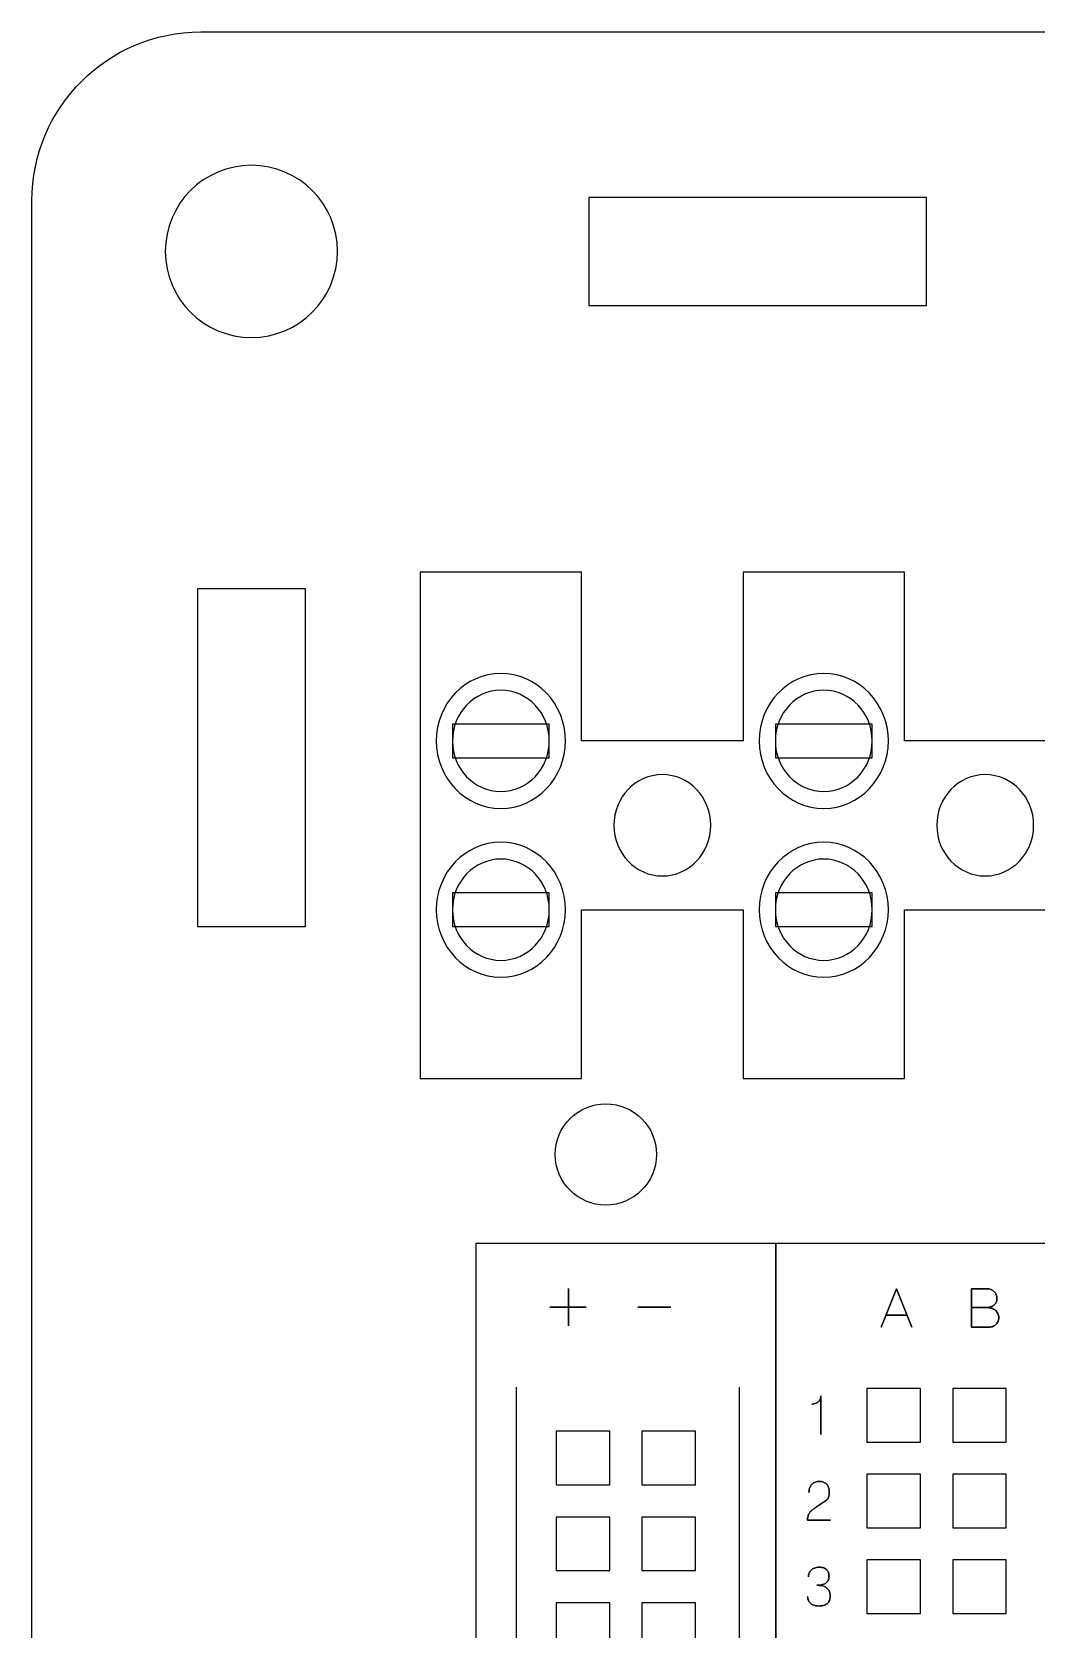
# Model space of a CAD drawing. Extents: x -1020 to 856, y -646 to 1108.
# Drawn here: x 328.5 to 358.24, y 750.69 to 798 of the extents above; entities that cross this region are included whole.
import ezdxf

# ---------------------------------------------------------------- set-up
doc = ezdxf.new("R2010")
doc.units = 0
doc.header["$MEASUREMENT"] = 0
doc.layers.add('LAYER_1', color=7, linetype='CONTINUOUS')

msp = doc.modelspace()

# ---------------------------------------------------------------- linework, layer by layer
at = {"layer": 'LAYER_1', "color": 250}
msp.add_ellipse((345.5, 764.75), major_axis=(0, 1.5), ratio=1, dxfattribs=at)
for points, knots in [([(581.5, 670), (581.5, 670), (581.5, 793), (581.5, 793), (581.5, 793), (581.5, 795.761), (579.261, 798), (576.5, 798), (576.5, 798), (576.5, 798), (333.5, 798), (333.5, 798), (333.5, 798), (330.739, 798), (328.5, 795.761), (328.5, 793), (328.5, 793), (328.5, 793), (328.5, 670), (328.5, 670), (328.5, 670), (328.5, 667.239), (330.739, 665), (333.5, 665), (333.5, 665), (333.5, 665), (576.5, 665), (576.5, 665), (576.5, 665), (579.261, 665), (581.5, 667.239), (581.5, 670)], [0, 0, 0, 0, 0.125, 0.125, 0.125, 0.125, 0.25, 0.25, 0.25, 0.25, 0.375, 0.375, 0.375, 0.375, 0.5, 0.5, 0.5, 0.5, 0.625, 0.625, 0.625, 0.625, 0.75, 0.75, 0.75, 0.75, 0.875, 0.875, 0.875, 0.875, 1, 1, 1, 1]), ([(335, 794.05), (336.4081, 794.05), (337.55, 792.9081), (337.55, 791.5), (337.55, 791.5), (337.55, 790.0919), (336.4081, 788.95), (335, 788.95), (335, 788.95), (333.5919, 788.95), (332.45, 790.0919), (332.45, 791.5), (332.45, 791.5), (332.45, 792.9081), (333.5919, 794.05), (335, 794.05)], [0, 0, 0, 0, 0.25, 0.25, 0.25, 0.25, 0.5, 0.5, 0.5, 0.5, 0.75, 0.75, 0.75, 0.75, 1, 1, 1, 1]), ([(345, 793.1), (345, 793.1), (355, 793.1), (355, 793.1), (355, 793.1), (355, 793.1), (355, 789.9), (355, 789.9), (355, 789.9), (355, 789.9), (345, 789.9), (345, 789.9), (345, 789.9), (345, 789.9), (345, 793.1), (345, 793.1)], [0, 0, 0, 0, 0.25, 0.25, 0.25, 0.25, 0.5, 0.5, 0.5, 0.5, 0.75, 0.75, 0.75, 0.75, 1, 1, 1, 1]), ([(333.4, 771.5), (333.4, 771.5), (333.4, 781.5), (333.4, 781.5), (333.4, 781.5), (333.4, 781.5), (336.6, 781.5), (336.6, 781.5), (336.6, 781.5), (336.6, 781.5), (336.6, 771.5), (336.6, 771.5), (336.6, 771.5), (336.6, 771.5), (333.4, 771.5), (333.4, 771.5)], [0, 0, 0, 0, 0.25, 0.25, 0.25, 0.25, 0.5, 0.5, 0.5, 0.5, 0.75, 0.75, 0.75, 0.75, 1, 1, 1, 1]), ([(345.739, 774.5), (345.739, 775.3282), (346.3815, 776), (347.1738, 776), (347.1738, 776), (347.966, 776), (348.6085, 775.3282), (348.6085, 774.5), (348.6085, 774.5), (348.6085, 773.6717), (347.966, 773), (347.1738, 773), (347.1738, 773), (346.3815, 773), (345.739, 773.6717), (345.739, 774.5)], [0, 0, 0, 0, 0.25, 0.25, 0.25, 0.25, 0.5, 0.5, 0.5, 0.5, 0.75, 0.75, 0.75, 0.75, 1, 1, 1, 1]), ([(345.739, 774.5), (345.739, 775.3282), (346.3815, 776), (347.1738, 776), (347.1738, 776), (347.966, 776), (348.6085, 775.3282), (348.6085, 774.5), (348.6085, 774.5), (348.6085, 773.6717), (347.966, 773), (347.1738, 773), (347.1738, 773), (346.3815, 773), (345.739, 773.6717), (345.739, 774.5)], [0, 0, 0, 0, 0.25, 0.25, 0.25, 0.25, 0.5, 0.5, 0.5, 0.5, 0.75, 0.75, 0.75, 0.75, 1, 1, 1, 1]), ([(355.3042, 774.5), (355.3042, 775.3282), (355.9467, 776), (356.739, 776), (356.739, 776), (357.5312, 776), (358.1737, 775.3282), (358.1737, 774.5), (358.1737, 774.5), (358.1737, 773.6717), (357.5312, 773), (356.739, 773), (356.739, 773), (355.9467, 773), (355.3042, 773.6717), (355.3042, 774.5)], [0, 0, 0, 0, 0.25, 0.25, 0.25, 0.25, 0.5, 0.5, 0.5, 0.5, 0.75, 0.75, 0.75, 0.75, 1, 1, 1, 1]), ([(341.6486, 762.11), (341.6486, 762.11), (350.5386, 762.11), (350.5386, 762.11), (350.5386, 762.11), (350.5386, 762.11), (350.5386, 678.29), (350.5386, 678.29), (350.5386, 678.29), (350.5386, 678.29), (341.6486, 678.29), (341.6486, 678.29), (341.6486, 678.29), (341.6486, 678.29), (341.6486, 762.11), (341.6486, 762.11)], [0, 0, 0, 0, 0.25, 0.25, 0.25, 0.25, 0.5, 0.5, 0.5, 0.5, 0.75, 0.75, 0.75, 0.75, 1, 1, 1, 1]), ([(350.5368, 762.11), (350.5368, 762.11), (385.4618, 762.11), (385.4618, 762.11), (385.4618, 762.11), (385.4618, 762.11), (385.4618, 678.29), (385.4618, 678.29), (385.4618, 678.29), (385.4618, 678.29), (350.5368, 678.29), (350.5368, 678.29), (350.5368, 678.29), (350.5368, 678.29), (350.5368, 762.11), (350.5368, 762.11)], [0, 0, 0, 0, 0.25, 0.25, 0.25, 0.25, 0.5, 0.5, 0.5, 0.5, 0.75, 0.75, 0.75, 0.75, 1, 1, 1, 1]), ([(344.3928, 759.6753), (344.3928, 759.6753), (344.3928, 760.2273), (344.3928, 760.2273), (344.3928, 760.2273), (344.3928, 760.2273), (343.8426, 760.2273), (343.8426, 760.2273), (343.8426, 760.2273), (343.8426, 760.2273), (344.3928, 760.2273), (344.3928, 760.2273), (344.3928, 760.2273), (344.3928, 760.2273), (344.3928, 760.7792), (344.3928, 760.7792), (344.3928, 760.7792), (344.3928, 760.7792), (344.3928, 760.2273), (344.3928, 760.2273), (344.3928, 760.2273), (344.3928, 760.2273), (344.9176, 760.2273), (344.9176, 760.2273), (344.9176, 760.2273), (344.9176, 760.2273), (344.3928, 760.2273), (344.3928, 760.2273), (344.3928, 760.2273), (344.3928, 760.2273), (344.3928, 759.6753), (344.3928, 759.6753)], [0, 0, 0, 0, 0.125, 0.125, 0.125, 0.125, 0.25, 0.25, 0.25, 0.25, 0.375, 0.375, 0.375, 0.375, 0.5, 0.5, 0.5, 0.5, 0.625, 0.625, 0.625, 0.625, 0.75, 0.75, 0.75, 0.75, 0.875, 0.875, 0.875, 0.875, 1, 1, 1, 1]), ([(353.6579, 759.6296), (353.6579, 759.6296), (354.111, 760.7721), (354.111, 760.7721), (354.111, 760.7721), (354.111, 760.7721), (354.5657, 759.6296), (354.5657, 759.6296), (354.5657, 759.6296), (354.5657, 759.6296), (354.111, 760.7721), (354.111, 760.7721), (354.111, 760.7721), (354.111, 760.7721), (353.6579, 759.6296), (353.6579, 759.6296)], [0, 0, 0, 0, 0.25, 0.25, 0.25, 0.25, 0.5, 0.5, 0.5, 0.5, 0.75, 0.75, 0.75, 0.75, 1, 1, 1, 1]), ([(356.3309, 760.2175), (356.3309, 760.2175), (356.7697, 760.2175), (356.7697, 760.2175), (356.7697, 760.2175), (356.8268, 760.2178), (356.8753, 760.2257), (356.9163, 760.2413), (356.9163, 760.2413), (356.957, 760.2566), (356.99, 760.2774), (357.0156, 760.3036), (357.0156, 760.3036), (357.0412, 760.3297), (357.0597, 760.3593), (357.0713, 760.3921), (357.0713, 760.3921), (357.0827, 760.4245), (357.0879, 760.4583), (357.0866, 760.4932), (357.0866, 760.4932), (357.085, 760.5281), (357.0776, 760.5619), (357.0644, 760.5949), (357.0644, 760.5949), (357.0515, 760.6279), (357.032, 760.6577), (357.0063, 760.6844), (357.0063, 760.6844), (356.9807, 760.7111), (356.9488, 760.7322), (356.9099, 760.7478), (356.9099, 760.7478), (356.8711, 760.7636), (356.8254, 760.7718), (356.7729, 760.7721), (356.7729, 760.7721), (356.7729, 760.7721), (356.3309, 760.7721), (356.3309, 760.7721), (356.3309, 760.7721), (356.3309, 760.7721), (356.3309, 759.6296), (356.3309, 759.6296), (356.3309, 759.6296), (356.3309, 759.6296), (356.8172, 759.6296), (356.8172, 759.6296), (356.8172, 759.6296), (356.8627, 759.6296), (356.9049, 759.6362), (356.944, 759.6491), (356.944, 759.6491), (356.9831, 759.6623), (357.0172, 759.6811), (357.0467, 759.7062), (357.0467, 759.7062), (357.0761, 759.731), (357.099, 759.7611), (357.1154, 759.7968), (357.1154, 759.7968), (357.1318, 759.8324), (357.1402, 759.8728), (357.1405, 759.918), (357.1405, 759.918), (357.1394, 759.9634), (357.1299, 760.0044), (357.1117, 760.0411), (357.1117, 760.0411), (357.0935, 760.0778), (357.0681, 760.1092), (357.0354, 760.1356), (357.0354, 760.1356), (357.0026, 760.1618), (356.9636, 760.1821), (356.9187, 760.1961), (356.9187, 760.1961), (356.8738, 760.2101), (356.8241, 760.2172), (356.7697, 760.2175), (356.7697, 760.2175), (356.8241, 760.2172), (356.8738, 760.2101), (356.9187, 760.1961), (356.9187, 760.1961), (356.9636, 760.1821), (357.0026, 760.1618), (357.0354, 760.1356), (357.0354, 760.1356), (357.0681, 760.1092), (357.0935, 760.0778), (357.1117, 760.0411), (357.1117, 760.0411), (357.1299, 760.0044), (357.1394, 759.9634), (357.1405, 759.918), (357.1405, 759.918), (357.1402, 759.8728), (357.1318, 759.8324), (357.1154, 759.7968), (357.1154, 759.7968), (357.099, 759.7611), (357.0761, 759.731), (357.0467, 759.7062), (357.0467, 759.7062), (357.0172, 759.6811), (356.9831, 759.6623), (356.944, 759.6491), (356.944, 759.6491), (356.9049, 759.6362), (356.8627, 759.6296), (356.8172, 759.6296), (356.8172, 759.6296), (356.8172, 759.6296), (356.3309, 759.6296), (356.3309, 759.6296), (356.3309, 759.6296), (356.3309, 759.6296), (356.3309, 760.7721), (356.3309, 760.7721), (356.3309, 760.7721), (356.3309, 760.7721), (356.7729, 760.7721), (356.7729, 760.7721), (356.7729, 760.7721), (356.8254, 760.7718), (356.8711, 760.7636), (356.9099, 760.7478), (356.9099, 760.7478), (356.9488, 760.7322), (356.9807, 760.7111), (357.0063, 760.6844), (357.0063, 760.6844), (357.032, 760.6577), (357.0515, 760.6279), (357.0644, 760.5949), (357.0644, 760.5949), (357.0776, 760.5619), (357.085, 760.5281), (357.0866, 760.4932), (357.0866, 760.4932), (357.0879, 760.4583), (357.0827, 760.4245), (357.0713, 760.3921), (357.0713, 760.3921), (357.0597, 760.3593), (357.0412, 760.3297), (357.0156, 760.3036), (357.0156, 760.3036), (356.99, 760.2774), (356.957, 760.2566), (356.9163, 760.2413), (356.9163, 760.2413), (356.8753, 760.2257), (356.8268, 760.2178), (356.7697, 760.2175), (356.7697, 760.2175), (356.7697, 760.2175), (356.3309, 760.2175), (356.3309, 760.2175)], [0, 0, 0, 0, 0.025, 0.025, 0.025, 0.025, 0.05, 0.05, 0.05, 0.05, 0.075, 0.075, 0.075, 0.075, 0.1, 0.1, 0.1, 0.1, 0.125, 0.125, 0.125, 0.125, 0.15, 0.15, 0.15, 0.15, 0.175, 0.175, 0.175, 0.175, 0.2, 0.2, 0.2, 0.2, 0.225, 0.225, 0.225, 0.225, 0.25, 0.25, 0.25, 0.25, 0.275, 0.275, 0.275, 0.275, 0.3, 0.3, 0.3, 0.3, 0.325, 0.325, 0.325, 0.325, 0.35, 0.35, 0.35, 0.35, 0.375, 0.375, 0.375, 0.375, 0.4, 0.4, 0.4, 0.4, 0.425, 0.425, 0.425, 0.425, 0.45, 0.45, 0.45, 0.45, 0.475, 0.475, 0.475, 0.475, 0.5, 0.5, 0.5, 0.5, 0.525, 0.525, 0.525, 0.525, 0.55, 0.55, 0.55, 0.55, 0.575, 0.575, 0.575, 0.575, 0.6, 0.6, 0.6, 0.6, 0.625, 0.625, 0.625, 0.625, 0.65, 0.65, 0.65, 0.65, 0.675, 0.675, 0.675, 0.675, 0.7, 0.7, 0.7, 0.7, 0.725, 0.725, 0.725, 0.725, 0.75, 0.75, 0.75, 0.75, 0.775, 0.775, 0.775, 0.775, 0.8, 0.8, 0.8, 0.8, 0.825, 0.825, 0.825, 0.825, 0.85, 0.85, 0.85, 0.85, 0.875, 0.875, 0.875, 0.875, 0.9, 0.9, 0.9, 0.9, 0.925, 0.925, 0.925, 0.925, 0.95, 0.95, 0.95, 0.95, 0.975, 0.975, 0.975, 0.975, 1, 1, 1, 1]), ([(346.4522, 760.2273), (346.4522, 760.2273), (347.4214, 760.2273), (347.4214, 760.2273), (347.4214, 760.2273), (347.4214, 760.2273), (346.4522, 760.2273), (346.4522, 760.2273)], [0, 0, 0, 0, 0.5, 0.5, 0.5, 0.5, 1, 1, 1, 1]), ([(353.8005, 759.9893), (353.8005, 759.9893), (354.4215, 759.9893), (354.4215, 759.9893), (354.4215, 759.9893), (354.4215, 759.9893), (353.8005, 759.9893), (353.8005, 759.9893)], [0, 0, 0, 0, 0.5, 0.5, 0.5, 0.5, 1, 1, 1, 1]), ([(351.868, 756.4546), (351.868, 756.4546), (351.868, 757.5971), (351.868, 757.5971), (351.868, 757.5971), (351.8678, 757.5583), (351.8609, 757.525), (351.8477, 757.4973), (351.8477, 757.4973), (351.8347, 757.4693), (351.8176, 757.4463), (351.7964, 757.4278), (351.7964, 757.4278), (351.7753, 757.4093), (351.7526, 757.3945), (351.7283, 757.3834), (351.7283, 757.3834), (351.704, 757.3726), (351.6806, 757.3644), (351.6579, 757.3594), (351.6579, 757.3594), (351.6349, 757.3541), (351.6154, 757.351), (351.5987, 757.3499), (351.5987, 757.3499), (351.6154, 757.351), (351.6349, 757.3541), (351.6579, 757.3594), (351.6579, 757.3594), (351.6806, 757.3644), (351.704, 757.3726), (351.7283, 757.3834), (351.7283, 757.3834), (351.7526, 757.3945), (351.7753, 757.4093), (351.7964, 757.4278), (351.7964, 757.4278), (351.8176, 757.4463), (351.8347, 757.4693), (351.8477, 757.4973), (351.8477, 757.4973), (351.8609, 757.525), (351.8678, 757.5583), (351.868, 757.5971), (351.868, 757.5971), (351.868, 757.5971), (351.868, 756.4546), (351.868, 756.4546)], [0, 0, 0, 0, 0.0833333, 0.0833333, 0.0833333, 0.0833333, 0.1666667, 0.1666667, 0.1666667, 0.1666667, 0.25, 0.25, 0.25, 0.25, 0.3333333, 0.3333333, 0.3333333, 0.3333333, 0.4166667, 0.4166667, 0.4166667, 0.4166667, 0.5, 0.5, 0.5, 0.5, 0.5833333, 0.5833333, 0.5833333, 0.5833333, 0.6666667, 0.6666667, 0.6666667, 0.6666667, 0.75, 0.75, 0.75, 0.75, 0.8333333, 0.8333333, 0.8333333, 0.8333333, 0.9166667, 0.9166667, 0.9166667, 0.9166667, 1, 1, 1, 1]), ([(353.2356, 757.8197), (353.2356, 757.8197), (354.8231, 757.8197), (354.8231, 757.8197), (354.8231, 757.8197), (354.8231, 757.8197), (354.8231, 756.2322), (354.8231, 756.2322), (354.8231, 756.2322), (354.8231, 756.2322), (353.2356, 756.2322), (353.2356, 756.2322), (353.2356, 756.2322), (353.2356, 756.2322), (353.2356, 757.8197), (353.2356, 757.8197)], [0, 0, 0, 0, 0.25, 0.25, 0.25, 0.25, 0.5, 0.5, 0.5, 0.5, 0.75, 0.75, 0.75, 0.75, 1, 1, 1, 1]), ([(355.7756, 757.8197), (355.7756, 757.8197), (357.3631, 757.8197), (357.3631, 757.8197), (357.3631, 757.8197), (357.3631, 757.8197), (357.3631, 756.2322), (357.3631, 756.2322), (357.3631, 756.2322), (357.3631, 756.2322), (355.7756, 756.2322), (355.7756, 756.2322), (355.7756, 756.2322), (355.7756, 756.2322), (355.7756, 757.8197), (355.7756, 757.8197)], [0, 0, 0, 0, 0.25, 0.25, 0.25, 0.25, 0.5, 0.5, 0.5, 0.5, 0.75, 0.75, 0.75, 0.75, 1, 1, 1, 1]), ([(344.0299, 756.5497), (344.0299, 756.5497), (345.6174, 756.5497), (345.6174, 756.5497), (345.6174, 756.5497), (345.6174, 756.5497), (345.6174, 754.9622), (345.6174, 754.9622), (345.6174, 754.9622), (345.6174, 754.9622), (344.0299, 754.9622), (344.0299, 754.9622), (344.0299, 754.9622), (344.0299, 754.9622), (344.0299, 756.5497), (344.0299, 756.5497)], [0, 0, 0, 0, 0.25, 0.25, 0.25, 0.25, 0.5, 0.5, 0.5, 0.5, 0.75, 0.75, 0.75, 0.75, 1, 1, 1, 1]), ([(346.5699, 756.5497), (346.5699, 756.5497), (348.1574, 756.5497), (348.1574, 756.5497), (348.1574, 756.5497), (348.1574, 756.5497), (348.1574, 754.9622), (348.1574, 754.9622), (348.1574, 754.9622), (348.1574, 754.9622), (346.5699, 754.9622), (346.5699, 754.9622), (346.5699, 754.9622), (346.5699, 754.9622), (346.5699, 756.5497), (346.5699, 756.5497)], [0, 0, 0, 0, 0.25, 0.25, 0.25, 0.25, 0.5, 0.5, 0.5, 0.5, 0.75, 0.75, 0.75, 0.75, 1, 1, 1, 1]), ([(352.1523, 753.9146), (352.1523, 753.9146), (351.4727, 753.9146), (351.4727, 753.9146), (351.4727, 753.9146), (351.4741, 753.9606), (351.4799, 754.0012), (351.4896, 754.0361), (351.4896, 754.0361), (351.4997, 754.0709), (351.5131, 754.1016), (351.5298, 754.128), (351.5298, 754.128), (351.5467, 754.1544), (351.5659, 754.1779), (351.5878, 754.1985), (351.5878, 754.1985), (351.6097, 754.2194), (351.6332, 754.2384), (351.6586, 754.2563), (351.6586, 754.2563), (351.6839, 754.274), (351.7101, 754.2917), (351.7373, 754.3092), (351.7373, 754.3092), (351.7373, 754.3092), (352.0082, 754.4898), (352.0082, 754.4898), (352.0082, 754.4898), (352.036, 754.5094), (352.0576, 754.5307), (352.0729, 754.5537), (352.0729, 754.5537), (352.0884, 754.5767), (352.0992, 754.601), (352.1058, 754.6266), (352.1058, 754.6266), (352.1122, 754.652), (352.1161, 754.6781), (352.1175, 754.7045), (352.1175, 754.7045), (352.1188, 754.7312), (352.1193, 754.7579), (352.1191, 754.7845), (352.1191, 754.7845), (352.1191, 754.8065), (352.1161, 754.83), (352.1103, 754.8553), (352.1103, 754.8553), (352.1043, 754.8804), (352.0948, 754.9055), (352.0813, 754.9303), (352.0813, 754.9303), (352.0679, 754.9552), (352.05, 754.9779), (352.0275, 754.9985), (352.0275, 754.9985), (352.0051, 755.0188), (351.9773, 755.0352), (351.9443, 755.0476), (351.9443, 755.0476), (351.9113, 755.06), (351.8725, 755.0663), (351.8276, 755.0666), (351.8276, 755.0666), (351.7824, 755.0663), (351.7425, 755.06), (351.7082, 755.0479), (351.7082, 755.0479), (351.6739, 755.0357), (351.6446, 755.0188), (351.6203, 754.9974), (351.6203, 754.9974), (351.596, 754.976), (351.5764, 754.9512), (351.5611, 754.9235), (351.5611, 754.9235), (351.5459, 754.8957), (351.5348, 754.8662), (351.5277, 754.835), (351.5277, 754.835), (351.5205, 754.8038), (351.5171, 754.7721), (351.5171, 754.7402), (351.5171, 754.7402), (351.5171, 754.7721), (351.5205, 754.8038), (351.5277, 754.835), (351.5277, 754.835), (351.5348, 754.8662), (351.5459, 754.8957), (351.5611, 754.9235), (351.5611, 754.9235), (351.5764, 754.9512), (351.596, 754.976), (351.6203, 754.9974), (351.6203, 754.9974), (351.6446, 755.0188), (351.6739, 755.0357), (351.7082, 755.0479), (351.7082, 755.0479), (351.7425, 755.06), (351.7824, 755.0663), (351.8276, 755.0666), (351.8276, 755.0666), (351.8725, 755.0663), (351.9113, 755.06), (351.9443, 755.0476), (351.9443, 755.0476), (351.9773, 755.0352), (352.0051, 755.0188), (352.0275, 754.9985), (352.0275, 754.9985), (352.05, 754.9779), (352.0679, 754.9552), (352.0813, 754.9303), (352.0813, 754.9303), (352.0948, 754.9055), (352.1043, 754.8804), (352.1103, 754.8553), (352.1103, 754.8553), (352.1161, 754.83), (352.1191, 754.8065), (352.1191, 754.7845), (352.1191, 754.7845), (352.1193, 754.7579), (352.1188, 754.7312), (352.1175, 754.7045), (352.1175, 754.7045), (352.1161, 754.6781), (352.1122, 754.652), (352.1058, 754.6266), (352.1058, 754.6266), (352.0992, 754.601), (352.0884, 754.5767), (352.0729, 754.5537), (352.0729, 754.5537), (352.0576, 754.5307), (352.036, 754.5094), (352.0082, 754.4898), (352.0082, 754.4898), (352.0082, 754.4898), (351.7373, 754.3092), (351.7373, 754.3092), (351.7373, 754.3092), (351.7101, 754.2917), (351.6839, 754.274), (351.6586, 754.2563), (351.6586, 754.2563), (351.6332, 754.2384), (351.6097, 754.2194), (351.5878, 754.1985), (351.5878, 754.1985), (351.5659, 754.1779), (351.5467, 754.1544), (351.5298, 754.128), (351.5298, 754.128), (351.5131, 754.1016), (351.4997, 754.0709), (351.4896, 754.0361), (351.4896, 754.0361), (351.4799, 754.0012), (351.4741, 753.9606), (351.4727, 753.9146), (351.4727, 753.9146), (351.4727, 753.9146), (352.1523, 753.9146), (352.1523, 753.9146)], [0, 0, 0, 0, 0.0238095, 0.0238095, 0.0238095, 0.0238095, 0.047619, 0.047619, 0.047619, 0.047619, 0.0714286, 0.0714286, 0.0714286, 0.0714286, 0.0952381, 0.0952381, 0.0952381, 0.0952381, 0.1190476, 0.1190476, 0.1190476, 0.1190476, 0.1428571, 0.1428571, 0.1428571, 0.1428571, 0.1666667, 0.1666667, 0.1666667, 0.1666667, 0.1904762, 0.1904762, 0.1904762, 0.1904762, 0.2142857, 0.2142857, 0.2142857, 0.2142857, 0.2380952, 0.2380952, 0.2380952, 0.2380952, 0.2619048, 0.2619048, 0.2619048, 0.2619048, 0.2857143, 0.2857143, 0.2857143, 0.2857143, 0.3095238, 0.3095238, 0.3095238, 0.3095238, 0.3333333, 0.3333333, 0.3333333, 0.3333333, 0.3571429, 0.3571429, 0.3571429, 0.3571429, 0.3809524, 0.3809524, 0.3809524, 0.3809524, 0.4047619, 0.4047619, 0.4047619, 0.4047619, 0.4285714, 0.4285714, 0.4285714, 0.4285714, 0.452381, 0.452381, 0.452381, 0.452381, 0.4761905, 0.4761905, 0.4761905, 0.4761905, 0.5, 0.5, 0.5, 0.5, 0.5238095, 0.5238095, 0.5238095, 0.5238095, 0.547619, 0.547619, 0.547619, 0.547619, 0.5714286, 0.5714286, 0.5714286, 0.5714286, 0.5952381, 0.5952381, 0.5952381, 0.5952381, 0.6190476, 0.6190476, 0.6190476, 0.6190476, 0.6428571, 0.6428571, 0.6428571, 0.6428571, 0.6666667, 0.6666667, 0.6666667, 0.6666667, 0.6904762, 0.6904762, 0.6904762, 0.6904762, 0.7142857, 0.7142857, 0.7142857, 0.7142857, 0.7380952, 0.7380952, 0.7380952, 0.7380952, 0.7619048, 0.7619048, 0.7619048, 0.7619048, 0.7857143, 0.7857143, 0.7857143, 0.7857143, 0.8095238, 0.8095238, 0.8095238, 0.8095238, 0.8333333, 0.8333333, 0.8333333, 0.8333333, 0.8571429, 0.8571429, 0.8571429, 0.8571429, 0.8809524, 0.8809524, 0.8809524, 0.8809524, 0.9047619, 0.9047619, 0.9047619, 0.9047619, 0.9285714, 0.9285714, 0.9285714, 0.9285714, 0.952381, 0.952381, 0.952381, 0.952381, 0.9761905, 0.9761905, 0.9761905, 0.9761905, 1, 1, 1, 1]), ([(353.2356, 755.2797), (353.2356, 755.2797), (354.8231, 755.2797), (354.8231, 755.2797), (354.8231, 755.2797), (354.8231, 755.2797), (354.8231, 753.6922), (354.8231, 753.6922), (354.8231, 753.6922), (354.8231, 753.6922), (353.2356, 753.6922), (353.2356, 753.6922), (353.2356, 753.6922), (353.2356, 753.6922), (353.2356, 755.2797), (353.2356, 755.2797)], [0, 0, 0, 0, 0.25, 0.25, 0.25, 0.25, 0.5, 0.5, 0.5, 0.5, 0.75, 0.75, 0.75, 0.75, 1, 1, 1, 1]), ([(355.7756, 755.2797), (355.7756, 755.2797), (357.3631, 755.2797), (357.3631, 755.2797), (357.3631, 755.2797), (357.3631, 755.2797), (357.3631, 753.6922), (357.3631, 753.6922), (357.3631, 753.6922), (357.3631, 753.6922), (355.7756, 753.6922), (355.7756, 753.6922), (355.7756, 753.6922), (355.7756, 753.6922), (355.7756, 755.2797), (355.7756, 755.2797)], [0, 0, 0, 0, 0.25, 0.25, 0.25, 0.25, 0.5, 0.5, 0.5, 0.5, 0.75, 0.75, 0.75, 0.75, 1, 1, 1, 1]), ([(344.0299, 754.0097), (344.0299, 754.0097), (345.6174, 754.0097), (345.6174, 754.0097), (345.6174, 754.0097), (345.6174, 754.0097), (345.6174, 752.4222), (345.6174, 752.4222), (345.6174, 752.4222), (345.6174, 752.4222), (344.0299, 752.4222), (344.0299, 752.4222), (344.0299, 752.4222), (344.0299, 752.4222), (344.0299, 754.0097), (344.0299, 754.0097)], [0, 0, 0, 0, 0.25, 0.25, 0.25, 0.25, 0.5, 0.5, 0.5, 0.5, 0.75, 0.75, 0.75, 0.75, 1, 1, 1, 1]), ([(346.5699, 754.0097), (346.5699, 754.0097), (348.1574, 754.0097), (348.1574, 754.0097), (348.1574, 754.0097), (348.1574, 754.0097), (348.1574, 752.4222), (348.1574, 752.4222), (348.1574, 752.4222), (348.1574, 752.4222), (346.5699, 752.4222), (346.5699, 752.4222), (346.5699, 752.4222), (346.5699, 752.4222), (346.5699, 754.0097), (346.5699, 754.0097)], [0, 0, 0, 0, 0.25, 0.25, 0.25, 0.25, 0.5, 0.5, 0.5, 0.5, 0.75, 0.75, 0.75, 0.75, 1, 1, 1, 1]), ([(353.2356, 752.7397), (353.2356, 752.7397), (354.8231, 752.7397), (354.8231, 752.7397), (354.8231, 752.7397), (354.8231, 752.7397), (354.8231, 751.1522), (354.8231, 751.1522), (354.8231, 751.1522), (354.8231, 751.1522), (353.2356, 751.1522), (353.2356, 751.1522), (353.2356, 751.1522), (353.2356, 751.1522), (353.2356, 752.7397), (353.2356, 752.7397)], [0, 0, 0, 0, 0.25, 0.25, 0.25, 0.25, 0.5, 0.5, 0.5, 0.5, 0.75, 0.75, 0.75, 0.75, 1, 1, 1, 1]), ([(355.7756, 752.7397), (355.7756, 752.7397), (357.3631, 752.7397), (357.3631, 752.7397), (357.3631, 752.7397), (357.3631, 752.7397), (357.3631, 751.1522), (357.3631, 751.1522), (357.3631, 751.1522), (357.3631, 751.1522), (355.7756, 751.1522), (355.7756, 751.1522), (355.7756, 751.1522), (355.7756, 751.1522), (355.7756, 752.7397), (355.7756, 752.7397)], [0, 0, 0, 0, 0.25, 0.25, 0.25, 0.25, 0.5, 0.5, 0.5, 0.5, 0.75, 0.75, 0.75, 0.75, 1, 1, 1, 1]), ([(351.4782, 751.6614), (351.4785, 751.6044), (351.4917, 751.5547), (351.5179, 751.5117), (351.5179, 751.5117), (351.544, 751.4689), (351.5811, 751.4353), (351.6297, 751.4113), (351.6297, 751.4113), (351.6783, 751.3873), (351.7367, 751.3751), (351.8046, 751.3746), (351.8046, 751.3746), (351.8555, 751.3746), (351.9018, 751.3799), (351.9437, 751.391), (351.9437, 751.391), (351.9855, 751.4021), (352.0214, 751.4192), (352.0518, 751.4427), (352.0518, 751.4427), (352.082, 751.4662), (352.1053, 751.4966), (352.1219, 751.5336), (352.1219, 751.5336), (352.1383, 751.5708), (352.1465, 751.6155), (352.1467, 751.6678), (352.1467, 751.6678), (352.147, 751.7375), (352.1327, 751.7964), (352.1045, 751.8442), (352.1045, 751.8442), (352.0763, 751.892), (352.0325, 751.9279), (351.9736, 751.9525), (351.9736, 751.9525), (351.9147, 751.977), (351.8392, 751.9894), (351.7475, 751.9894), (351.7475, 751.9894), (351.8159, 751.9892), (351.8732, 751.9955), (351.92, 752.0084), (351.92, 752.0084), (351.9665, 752.0214), (352.0037, 752.0396), (352.0317, 752.0634), (352.0317, 752.0634), (352.0597, 752.0869), (352.08, 752.1149), (352.0921, 752.1471), (352.0921, 752.1471), (352.1045, 752.179), (352.1106, 752.2142), (352.1103, 752.2525), (352.1103, 752.2525), (352.1106, 752.2908), (352.1053, 752.3262), (352.0947, 752.3589), (352.0947, 752.3589), (352.0844, 752.3916), (352.0676, 752.4204), (352.0446, 752.445), (352.0446, 752.445), (352.0217, 752.4696), (351.9913, 752.4888), (351.954, 752.5026), (351.954, 752.5026), (351.9165, 752.5163), (351.8709, 752.5232), (351.8172, 752.5234), (351.8172, 752.5234), (351.7639, 752.5232), (351.7171, 752.5152), (351.6775, 752.4999), (351.6775, 752.4999), (351.6377, 752.4846), (351.6049, 752.4637), (351.5785, 752.4371), (351.5785, 752.4371), (351.5524, 752.4104), (351.5329, 752.38), (351.52, 752.3457), (351.52, 752.3457), (351.5068, 752.3114), (351.5004, 752.2749), (351.5004, 752.2366), (351.5004, 752.2366), (351.5004, 752.2749), (351.5068, 752.3114), (351.52, 752.3457), (351.52, 752.3457), (351.5329, 752.38), (351.5524, 752.4104), (351.5785, 752.4371), (351.5785, 752.4371), (351.6049, 752.4637), (351.6377, 752.4846), (351.6775, 752.4999), (351.6775, 752.4999), (351.7171, 752.5152), (351.7639, 752.5232), (351.8172, 752.5234), (351.8172, 752.5234), (351.8709, 752.5232), (351.9165, 752.5163), (351.954, 752.5026), (351.954, 752.5026), (351.9913, 752.4888), (352.0217, 752.4696), (352.0446, 752.445), (352.0446, 752.445), (352.0676, 752.4204), (352.0844, 752.3916), (352.0947, 752.3589), (352.0947, 752.3589), (352.1053, 752.3262), (352.1106, 752.2908), (352.1103, 752.2525), (352.1103, 752.2525), (352.1106, 752.2142), (352.1045, 752.179), (352.0921, 752.1471), (352.0921, 752.1471), (352.08, 752.1149), (352.0597, 752.0869), (352.0317, 752.0634), (352.0317, 752.0634), (352.0037, 752.0396), (351.9665, 752.0214), (351.92, 752.0084), (351.92, 752.0084), (351.8732, 751.9955), (351.8159, 751.9892), (351.7475, 751.9894), (351.7475, 751.9894), (351.8392, 751.9894), (351.9147, 751.977), (351.9736, 751.9525), (351.9736, 751.9525), (352.0325, 751.9279), (352.0763, 751.892), (352.1045, 751.8442), (352.1045, 751.8442), (352.1327, 751.7964), (352.147, 751.7375), (352.1467, 751.6678), (352.1467, 751.6678), (352.1465, 751.6155), (352.1383, 751.5708), (352.1219, 751.5336), (352.1219, 751.5336), (352.1053, 751.4966), (352.082, 751.4662), (352.0518, 751.4427), (352.0518, 751.4427), (352.0214, 751.4192), (351.9855, 751.4021), (351.9437, 751.391), (351.9437, 751.391), (351.9018, 751.3799), (351.8555, 751.3746), (351.8046, 751.3746), (351.8046, 751.3746), (351.7367, 751.3751), (351.6783, 751.3873), (351.6297, 751.4113), (351.6297, 751.4113), (351.5811, 751.4353), (351.544, 751.4689), (351.5179, 751.5117), (351.5179, 751.5117), (351.4917, 751.5547), (351.4785, 751.6044), (351.4782, 751.6614)], [0, 0, 0, 0, 0.0227273, 0.0227273, 0.0227273, 0.0227273, 0.0454545, 0.0454545, 0.0454545, 0.0454545, 0.0681818, 0.0681818, 0.0681818, 0.0681818, 0.0909091, 0.0909091, 0.0909091, 0.0909091, 0.1136364, 0.1136364, 0.1136364, 0.1136364, 0.1363636, 0.1363636, 0.1363636, 0.1363636, 0.1590909, 0.1590909, 0.1590909, 0.1590909, 0.1818182, 0.1818182, 0.1818182, 0.1818182, 0.2045455, 0.2045455, 0.2045455, 0.2045455, 0.2272727, 0.2272727, 0.2272727, 0.2272727, 0.25, 0.25, 0.25, 0.25, 0.2727273, 0.2727273, 0.2727273, 0.2727273, 0.2954545, 0.2954545, 0.2954545, 0.2954545, 0.3181818, 0.3181818, 0.3181818, 0.3181818, 0.3409091, 0.3409091, 0.3409091, 0.3409091, 0.3636364, 0.3636364, 0.3636364, 0.3636364, 0.3863636, 0.3863636, 0.3863636, 0.3863636, 0.4090909, 0.4090909, 0.4090909, 0.4090909, 0.4318182, 0.4318182, 0.4318182, 0.4318182, 0.4545455, 0.4545455, 0.4545455, 0.4545455, 0.4772727, 0.4772727, 0.4772727, 0.4772727, 0.5, 0.5, 0.5, 0.5, 0.5227273, 0.5227273, 0.5227273, 0.5227273, 0.5454545, 0.5454545, 0.5454545, 0.5454545, 0.5681818, 0.5681818, 0.5681818, 0.5681818, 0.5909091, 0.5909091, 0.5909091, 0.5909091, 0.6136364, 0.6136364, 0.6136364, 0.6136364, 0.6363636, 0.6363636, 0.6363636, 0.6363636, 0.6590909, 0.6590909, 0.6590909, 0.6590909, 0.6818182, 0.6818182, 0.6818182, 0.6818182, 0.7045455, 0.7045455, 0.7045455, 0.7045455, 0.7272727, 0.7272727, 0.7272727, 0.7272727, 0.75, 0.75, 0.75, 0.75, 0.7727273, 0.7727273, 0.7727273, 0.7727273, 0.7954545, 0.7954545, 0.7954545, 0.7954545, 0.8181818, 0.8181818, 0.8181818, 0.8181818, 0.8409091, 0.8409091, 0.8409091, 0.8409091, 0.8636364, 0.8636364, 0.8636364, 0.8636364, 0.8863636, 0.8863636, 0.8863636, 0.8863636, 0.9090909, 0.9090909, 0.9090909, 0.9090909, 0.9318182, 0.9318182, 0.9318182, 0.9318182, 0.9545455, 0.9545455, 0.9545455, 0.9545455, 0.9772727, 0.9772727, 0.9772727, 0.9772727, 1, 1, 1, 1]), ([(344.0299, 751.4697), (344.0299, 751.4697), (345.6174, 751.4697), (345.6174, 751.4697), (345.6174, 751.4697), (345.6174, 751.4697), (345.6174, 749.8822), (345.6174, 749.8822), (345.6174, 749.8822), (345.6174, 749.8822), (344.0299, 749.8822), (344.0299, 749.8822), (344.0299, 749.8822), (344.0299, 749.8822), (344.0299, 751.4697), (344.0299, 751.4697)], [0, 0, 0, 0, 0.25, 0.25, 0.25, 0.25, 0.5, 0.5, 0.5, 0.5, 0.75, 0.75, 0.75, 0.75, 1, 1, 1, 1]), ([(346.5699, 751.4697), (346.5699, 751.4697), (348.1574, 751.4697), (348.1574, 751.4697), (348.1574, 751.4697), (348.1574, 751.4697), (348.1574, 749.8822), (348.1574, 749.8822), (348.1574, 749.8822), (348.1574, 749.8822), (346.5699, 749.8822), (346.5699, 749.8822), (346.5699, 749.8822), (346.5699, 749.8822), (346.5699, 751.4697), (346.5699, 751.4697)], [0, 0, 0, 0, 0.25, 0.25, 0.25, 0.25, 0.5, 0.5, 0.5, 0.5, 0.75, 0.75, 0.75, 0.75, 1, 1, 1, 1])]:
    msp.add_open_spline(points, degree=3, knots=knots, dxfattribs=at)
at = {"layer": 'LAYER_1', "color": 7}
for points, knots in [([(368.6957, 767), (368.6957, 767), (368.6957, 772), (368.6957, 772), (368.6957, 772), (368.6957, 772), (363.913, 772), (363.913, 772), (363.913, 772), (363.913, 772), (363.913, 767), (363.913, 767), (363.913, 767), (363.913, 767), (359.1304, 767), (359.1304, 767), (359.1304, 767), (359.1304, 767), (359.1304, 772), (359.1304, 772), (359.1304, 772), (359.1304, 772), (354.3478, 772), (354.3478, 772), (354.3478, 772), (354.3478, 772), (354.3478, 767), (354.3478, 767), (354.3478, 767), (354.3478, 767), (349.5652, 767), (349.5652, 767), (349.5652, 767), (349.5652, 767), (349.5652, 772), (349.5652, 772), (349.5652, 772), (349.5652, 772), (344.7826, 772), (344.7826, 772), (344.7826, 772), (344.7826, 772), (344.7826, 767), (344.7826, 767), (344.7826, 767), (344.7826, 767), (340, 767), (340, 767), (340, 767), (340, 767), (340, 772), (340, 772), (340, 772), (340, 772), (340, 777), (340, 777), (340, 777), (340, 777), (340, 782), (340, 782), (340, 782), (340, 782), (344.7826, 782), (344.7826, 782), (344.7826, 782), (344.7826, 782), (344.7826, 777), (344.7826, 777), (344.7826, 777), (344.7826, 777), (349.5652, 777), (349.5652, 777), (349.5652, 777), (349.5652, 777), (349.5652, 782), (349.5652, 782), (349.5652, 782), (349.5652, 782), (354.3478, 782), (354.3478, 782), (354.3478, 782), (354.3478, 782), (354.3478, 777), (354.3478, 777), (354.3478, 777), (354.3478, 777), (359.1304, 777), (359.1304, 777), (359.1304, 777), (359.1304, 777), (359.1304, 782), (359.1304, 782), (359.1304, 782), (359.1304, 782), (363.913, 782), (363.913, 782), (363.913, 782), (363.913, 782), (363.913, 777), (363.913, 777), (363.913, 777), (363.913, 777), (368.6957, 777), (368.6957, 777), (368.6957, 777), (368.6957, 777), (368.6957, 782), (368.6957, 782), (368.6957, 782), (368.6957, 782), (373.4783, 782), (373.4783, 782), (373.4783, 782), (373.4783, 782), (373.4783, 777), (373.4783, 777), (373.4783, 777), (373.4783, 777), (378.2609, 777), (378.2609, 777), (378.2609, 777), (378.2609, 777), (378.2609, 782), (378.2609, 782), (378.2609, 782), (378.2609, 782), (383.0435, 782), (383.0435, 782), (383.0435, 782), (383.0435, 782), (383.0435, 777), (383.0435, 777), (383.0435, 777), (383.0435, 777), (387.8261, 777), (387.8261, 777), (387.8261, 777), (387.8261, 777), (387.8261, 782), (387.8261, 782), (387.8261, 782), (387.8261, 782), (392.6087, 782), (392.6087, 782), (392.6087, 782), (392.6087, 782), (392.6087, 777), (392.6087, 777), (392.6087, 777), (392.6087, 777), (397.3913, 777), (397.3913, 777), (397.3913, 777), (397.3913, 777), (397.3913, 782), (397.3913, 782), (397.3913, 782), (397.3913, 782), (402.1739, 782), (402.1739, 782), (402.1739, 782), (402.1739, 782), (402.1739, 777), (402.1739, 777), (402.1739, 777), (402.1739, 777), (406.9565, 777), (406.9565, 777), (406.9565, 777), (406.9565, 777), (406.9565, 782), (406.9565, 782), (406.9565, 782), (406.9565, 782), (411.7391, 782), (411.7391, 782), (411.7391, 782), (411.7391, 782), (411.7391, 777), (411.7391, 777), (411.7391, 777), (411.7391, 777), (416.5217, 777), (416.5217, 777), (416.5217, 777), (416.5217, 777), (416.5217, 782), (416.5217, 782), (416.5217, 782), (416.5217, 782), (421.3043, 782), (421.3043, 782), (421.3043, 782), (421.3043, 782), (421.3043, 777), (421.3043, 777), (421.3043, 777), (421.3043, 777), (426.087, 777), (426.087, 777), (426.087, 777), (426.087, 777), (426.087, 782), (426.087, 782), (426.087, 782), (426.087, 782), (430.8696, 782), (430.8696, 782), (430.8696, 782), (430.8696, 782), (430.8696, 777), (430.8696, 777), (430.8696, 777), (430.8696, 777), (435.6522, 777), (435.6522, 777), (435.6522, 777), (435.6522, 777), (435.6522, 782), (435.6522, 782), (435.6522, 782), (435.6522, 782), (440.4348, 782), (440.4348, 782), (440.4348, 782), (440.4348, 782), (440.4348, 777), (440.4348, 777), (440.4348, 777), (440.4348, 777), (445.2174, 777), (445.2174, 777), (445.2174, 777), (445.2174, 777), (445.2174, 782), (445.2174, 782), (445.2174, 782), (445.2174, 782), (450, 782), (450, 782), (450, 782), (450, 782), (450, 767), (450, 767), (450, 767), (450, 767), (445.2174, 767), (445.2174, 767), (445.2174, 767), (445.2174, 767), (445.2174, 772), (445.2174, 772), (445.2174, 772), (445.2174, 772), (440.4348, 772), (440.4348, 772), (440.4348, 772), (440.4348, 772), (440.4348, 767), (440.4348, 767), (440.4348, 767), (440.4348, 767), (435.6522, 767), (435.6522, 767), (435.6522, 767), (435.6522, 767), (435.6522, 772), (435.6522, 772), (435.6522, 772), (435.6522, 772), (430.8696, 772), (430.8696, 772), (430.8696, 772), (430.8696, 772), (430.8696, 767), (430.8696, 767), (430.8696, 767), (430.8696, 767), (426.087, 767), (426.087, 767), (426.087, 767), (426.087, 767), (426.087, 772), (426.087, 772), (426.087, 772), (426.087, 772), (421.3043, 772), (421.3043, 772), (421.3043, 772), (421.3043, 772), (421.3043, 767), (421.3043, 767), (421.3043, 767), (421.3043, 767), (416.5217, 767), (416.5217, 767), (416.5217, 767), (416.5217, 767), (416.5217, 772), (416.5217, 772), (416.5217, 772), (416.5217, 772), (411.7391, 772), (411.7391, 772), (411.7391, 772), (411.7391, 772), (411.7391, 767), (411.7391, 767), (411.7391, 767), (411.7391, 767), (406.9565, 767), (406.9565, 767), (406.9565, 767), (406.9565, 767), (406.9565, 772), (406.9565, 772), (406.9565, 772), (406.9565, 772), (402.1739, 772), (402.1739, 772), (402.1739, 772), (402.1739, 772), (402.1739, 767), (402.1739, 767), (402.1739, 767), (402.1739, 767), (397.3913, 767), (397.3913, 767), (397.3913, 767), (397.3913, 767), (397.3913, 772), (397.3913, 772), (397.3913, 772), (397.3913, 772), (392.6087, 772), (392.6087, 772), (392.6087, 772), (392.6087, 772), (392.6087, 767), (392.6087, 767), (392.6087, 767), (392.6087, 767), (387.8261, 767), (387.8261, 767), (387.8261, 767), (387.8261, 767), (387.8261, 772), (387.8261, 772), (387.8261, 772), (387.8261, 772), (383.0435, 772), (383.0435, 772), (383.0435, 772), (383.0435, 772), (383.0435, 767), (383.0435, 767), (383.0435, 767), (383.0435, 767), (378.2609, 767), (378.2609, 767), (378.2609, 767), (378.2609, 767), (378.2609, 772), (378.2609, 772), (378.2609, 772), (378.2609, 772), (373.4783, 772), (373.4783, 772), (373.4783, 772), (373.4783, 772), (373.4783, 767), (373.4783, 767), (373.4783, 767), (373.4783, 767), (368.6957, 767), (368.6957, 767)], [0, 0, 0, 0, 0.0106383, 0.0106383, 0.0106383, 0.0106383, 0.0212766, 0.0212766, 0.0212766, 0.0212766, 0.0319149, 0.0319149, 0.0319149, 0.0319149, 0.0425532, 0.0425532, 0.0425532, 0.0425532, 0.0531915, 0.0531915, 0.0531915, 0.0531915, 0.0638298, 0.0638298, 0.0638298, 0.0638298, 0.0744681, 0.0744681, 0.0744681, 0.0744681, 0.0851064, 0.0851064, 0.0851064, 0.0851064, 0.0957447, 0.0957447, 0.0957447, 0.0957447, 0.106383, 0.106383, 0.106383, 0.106383, 0.1170213, 0.1170213, 0.1170213, 0.1170213, 0.1276596, 0.1276596, 0.1276596, 0.1276596, 0.1382979, 0.1382979, 0.1382979, 0.1382979, 0.1489362, 0.1489362, 0.1489362, 0.1489362, 0.1595745, 0.1595745, 0.1595745, 0.1595745, 0.1702128, 0.1702128, 0.1702128, 0.1702128, 0.1808511, 0.1808511, 0.1808511, 0.1808511, 0.1914894, 0.1914894, 0.1914894, 0.1914894, 0.2021277, 0.2021277, 0.2021277, 0.2021277, 0.212766, 0.212766, 0.212766, 0.212766, 0.2234043, 0.2234043, 0.2234043, 0.2234043, 0.2340426, 0.2340426, 0.2340426, 0.2340426, 0.2446809, 0.2446809, 0.2446809, 0.2446809, 0.2553191, 0.2553191, 0.2553191, 0.2553191, 0.2659574, 0.2659574, 0.2659574, 0.2659574, 0.2765957, 0.2765957, 0.2765957, 0.2765957, 0.287234, 0.287234, 0.287234, 0.287234, 0.2978723, 0.2978723, 0.2978723, 0.2978723, 0.3085106, 0.3085106, 0.3085106, 0.3085106, 0.3191489, 0.3191489, 0.3191489, 0.3191489, 0.3297872, 0.3297872, 0.3297872, 0.3297872, 0.3404255, 0.3404255, 0.3404255, 0.3404255, 0.3510638, 0.3510638, 0.3510638, 0.3510638, 0.3617021, 0.3617021, 0.3617021, 0.3617021, 0.3723404, 0.3723404, 0.3723404, 0.3723404, 0.3829787, 0.3829787, 0.3829787, 0.3829787, 0.393617, 0.393617, 0.393617, 0.393617, 0.4042553, 0.4042553, 0.4042553, 0.4042553, 0.4148936, 0.4148936, 0.4148936, 0.4148936, 0.4255319, 0.4255319, 0.4255319, 0.4255319, 0.4361702, 0.4361702, 0.4361702, 0.4361702, 0.4468085, 0.4468085, 0.4468085, 0.4468085, 0.4574468, 0.4574468, 0.4574468, 0.4574468, 0.4680851, 0.4680851, 0.4680851, 0.4680851, 0.4787234, 0.4787234, 0.4787234, 0.4787234, 0.4893617, 0.4893617, 0.4893617, 0.4893617, 0.5, 0.5, 0.5, 0.5, 0.5106383, 0.5106383, 0.5106383, 0.5106383, 0.5212766, 0.5212766, 0.5212766, 0.5212766, 0.5319149, 0.5319149, 0.5319149, 0.5319149, 0.5425532, 0.5425532, 0.5425532, 0.5425532, 0.5531915, 0.5531915, 0.5531915, 0.5531915, 0.5638298, 0.5638298, 0.5638298, 0.5638298, 0.5744681, 0.5744681, 0.5744681, 0.5744681, 0.5851064, 0.5851064, 0.5851064, 0.5851064, 0.5957447, 0.5957447, 0.5957447, 0.5957447, 0.606383, 0.606383, 0.606383, 0.606383, 0.6170213, 0.6170213, 0.6170213, 0.6170213, 0.6276596, 0.6276596, 0.6276596, 0.6276596, 0.6382979, 0.6382979, 0.6382979, 0.6382979, 0.6489362, 0.6489362, 0.6489362, 0.6489362, 0.6595745, 0.6595745, 0.6595745, 0.6595745, 0.6702128, 0.6702128, 0.6702128, 0.6702128, 0.6808511, 0.6808511, 0.6808511, 0.6808511, 0.6914894, 0.6914894, 0.6914894, 0.6914894, 0.7021277, 0.7021277, 0.7021277, 0.7021277, 0.712766, 0.712766, 0.712766, 0.712766, 0.7234043, 0.7234043, 0.7234043, 0.7234043, 0.7340426, 0.7340426, 0.7340426, 0.7340426, 0.7446809, 0.7446809, 0.7446809, 0.7446809, 0.7553191, 0.7553191, 0.7553191, 0.7553191, 0.7659574, 0.7659574, 0.7659574, 0.7659574, 0.7765957, 0.7765957, 0.7765957, 0.7765957, 0.787234, 0.787234, 0.787234, 0.787234, 0.7978723, 0.7978723, 0.7978723, 0.7978723, 0.8085106, 0.8085106, 0.8085106, 0.8085106, 0.8191489, 0.8191489, 0.8191489, 0.8191489, 0.8297872, 0.8297872, 0.8297872, 0.8297872, 0.8404255, 0.8404255, 0.8404255, 0.8404255, 0.8510638, 0.8510638, 0.8510638, 0.8510638, 0.8617021, 0.8617021, 0.8617021, 0.8617021, 0.8723404, 0.8723404, 0.8723404, 0.8723404, 0.8829787, 0.8829787, 0.8829787, 0.8829787, 0.893617, 0.893617, 0.893617, 0.893617, 0.9042553, 0.9042553, 0.9042553, 0.9042553, 0.9148936, 0.9148936, 0.9148936, 0.9148936, 0.9255319, 0.9255319, 0.9255319, 0.9255319, 0.9361702, 0.9361702, 0.9361702, 0.9361702, 0.9468085, 0.9468085, 0.9468085, 0.9468085, 0.9574468, 0.9574468, 0.9574468, 0.9574468, 0.9680851, 0.9680851, 0.9680851, 0.9680851, 0.9787234, 0.9787234, 0.9787234, 0.9787234, 0.9893617, 0.9893617, 0.9893617, 0.9893617, 1, 1, 1, 1]), ([(340.4781, 777), (340.4781, 778.1043), (341.3348, 779), (342.3912, 779), (342.3912, 779), (343.4475, 779), (344.3042, 778.1043), (344.3042, 777), (344.3042, 777), (344.3042, 775.8956), (343.4475, 775), (342.3912, 775), (342.3912, 775), (341.3348, 775), (340.4781, 775.8956), (340.4781, 777)], [0, 0, 0, 0, 0.25, 0.25, 0.25, 0.25, 0.5, 0.5, 0.5, 0.5, 0.75, 0.75, 0.75, 0.75, 1, 1, 1, 1]), ([(350.0433, 777), (350.0433, 778.1043), (350.9, 779), (351.9564, 779), (351.9564, 779), (353.0127, 779), (353.8694, 778.1043), (353.8694, 777), (353.8694, 777), (353.8694, 775.8956), (353.0127, 775), (351.9564, 775), (351.9564, 775), (350.9, 775), (350.0433, 775.8956), (350.0433, 777)], [0, 0, 0, 0, 0.25, 0.25, 0.25, 0.25, 0.5, 0.5, 0.5, 0.5, 0.75, 0.75, 0.75, 0.75, 1, 1, 1, 1]), ([(340.9564, 777), (340.9564, 777.8282), (341.5989, 778.5), (342.3912, 778.5), (342.3912, 778.5), (343.1834, 778.5), (343.8259, 777.8282), (343.8259, 777), (343.8259, 777), (343.8259, 776.1717), (343.1834, 775.5), (342.3912, 775.5), (342.3912, 775.5), (341.5989, 775.5), (340.9564, 776.1717), (340.9564, 777)], [0, 0, 0, 0, 0.25, 0.25, 0.25, 0.25, 0.5, 0.5, 0.5, 0.5, 0.75, 0.75, 0.75, 0.75, 1, 1, 1, 1]), ([(350.5216, 777), (350.5216, 777.8282), (351.1641, 778.5), (351.9564, 778.5), (351.9564, 778.5), (352.7486, 778.5), (353.3911, 777.8282), (353.3911, 777), (353.3911, 777), (353.3911, 776.1717), (352.7486, 775.5), (351.9564, 775.5), (351.9564, 775.5), (351.1641, 775.5), (350.5216, 776.1717), (350.5216, 777)], [0, 0, 0, 0, 0.25, 0.25, 0.25, 0.25, 0.5, 0.5, 0.5, 0.5, 0.75, 0.75, 0.75, 0.75, 1, 1, 1, 1]), ([(340.9565, 776.5), (340.9565, 776.5), (340.9565, 777.5), (340.9565, 777.5), (340.9565, 777.5), (340.9565, 777.5), (343.8261, 777.5), (343.8261, 777.5), (343.8261, 777.5), (343.8261, 777.5), (343.8261, 776.5), (343.8261, 776.5), (343.8261, 776.5), (343.8261, 776.5), (340.9565, 776.5), (340.9565, 776.5)], [0, 0, 0, 0, 0.25, 0.25, 0.25, 0.25, 0.5, 0.5, 0.5, 0.5, 0.75, 0.75, 0.75, 0.75, 1, 1, 1, 1]), ([(350.5217, 776.5), (350.5217, 776.5), (350.5217, 777.5), (350.5217, 777.5), (350.5217, 777.5), (350.5217, 777.5), (353.3913, 777.5), (353.3913, 777.5), (353.3913, 777.5), (353.3913, 777.5), (353.3913, 776.5), (353.3913, 776.5), (353.3913, 776.5), (353.3913, 776.5), (350.5217, 776.5), (350.5217, 776.5)], [0, 0, 0, 0, 0.25, 0.25, 0.25, 0.25, 0.5, 0.5, 0.5, 0.5, 0.75, 0.75, 0.75, 0.75, 1, 1, 1, 1]), ([(340.4781, 772), (340.4781, 773.1043), (341.3348, 774), (342.3912, 774), (342.3912, 774), (343.4475, 774), (344.3042, 773.1043), (344.3042, 772), (344.3042, 772), (344.3042, 770.8956), (343.4475, 770), (342.3912, 770), (342.3912, 770), (341.3348, 770), (340.4781, 770.8956), (340.4781, 772)], [0, 0, 0, 0, 0.25, 0.25, 0.25, 0.25, 0.5, 0.5, 0.5, 0.5, 0.75, 0.75, 0.75, 0.75, 1, 1, 1, 1]), ([(350.0433, 772), (350.0433, 773.1043), (350.9, 774), (351.9564, 774), (351.9564, 774), (353.0127, 774), (353.8694, 773.1043), (353.8694, 772), (353.8694, 772), (353.8694, 770.8956), (353.0127, 770), (351.9564, 770), (351.9564, 770), (350.9, 770), (350.0433, 770.8956), (350.0433, 772)], [0, 0, 0, 0, 0.25, 0.25, 0.25, 0.25, 0.5, 0.5, 0.5, 0.5, 0.75, 0.75, 0.75, 0.75, 1, 1, 1, 1]), ([(340.9564, 772), (340.9564, 772.8282), (341.5989, 773.5), (342.3912, 773.5), (342.3912, 773.5), (343.1834, 773.5), (343.8259, 772.8282), (343.8259, 772), (343.8259, 772), (343.8259, 771.1717), (343.1834, 770.5), (342.3912, 770.5), (342.3912, 770.5), (341.5989, 770.5), (340.9564, 771.1717), (340.9564, 772)], [0, 0, 0, 0, 0.25, 0.25, 0.25, 0.25, 0.5, 0.5, 0.5, 0.5, 0.75, 0.75, 0.75, 0.75, 1, 1, 1, 1]), ([(350.5216, 772), (350.5216, 772.8282), (351.1641, 773.5), (351.9564, 773.5), (351.9564, 773.5), (352.7486, 773.5), (353.3911, 772.8282), (353.3911, 772), (353.3911, 772), (353.3911, 771.1717), (352.7486, 770.5), (351.9564, 770.5), (351.9564, 770.5), (351.1641, 770.5), (350.5216, 771.1717), (350.5216, 772)], [0, 0, 0, 0, 0.25, 0.25, 0.25, 0.25, 0.5, 0.5, 0.5, 0.5, 0.75, 0.75, 0.75, 0.75, 1, 1, 1, 1]), ([(340.9565, 771.5), (340.9565, 771.5), (340.9565, 772.5), (340.9565, 772.5), (340.9565, 772.5), (340.9565, 772.5), (343.8261, 772.5), (343.8261, 772.5), (343.8261, 772.5), (343.8261, 772.5), (343.8261, 771.5), (343.8261, 771.5), (343.8261, 771.5), (343.8261, 771.5), (340.9565, 771.5), (340.9565, 771.5)], [0, 0, 0, 0, 0.25, 0.25, 0.25, 0.25, 0.5, 0.5, 0.5, 0.5, 0.75, 0.75, 0.75, 0.75, 1, 1, 1, 1]), ([(350.5217, 771.5), (350.5217, 771.5), (350.5217, 772.5), (350.5217, 772.5), (350.5217, 772.5), (350.5217, 772.5), (353.3913, 772.5), (353.3913, 772.5), (353.3913, 772.5), (353.3913, 772.5), (353.3913, 771.5), (353.3913, 771.5), (353.3913, 771.5), (353.3913, 771.5), (350.5217, 771.5), (350.5217, 771.5)], [0, 0, 0, 0, 0.25, 0.25, 0.25, 0.25, 0.5, 0.5, 0.5, 0.5, 0.75, 0.75, 0.75, 0.75, 1, 1, 1, 1])]:
    msp.add_open_spline(points, degree=3, knots=knots, dxfattribs=at)
at = {"layer": 'LAYER_1', "color": 1}
msp.add_open_spline([(342.8424, 757.8578), (342.8424, 757.8578), (342.8424, 682.5341), (342.8424, 682.5341)], degree=3, dxfattribs=at)
at = {"layer": 'LAYER_1', "color": 186}
msp.add_open_spline([(349.4464, 757.8578), (349.4464, 757.8578), (349.4464, 682.5341), (349.4464, 682.5341)], degree=3, dxfattribs=at)

doc.saveas('drawing.dxf')
